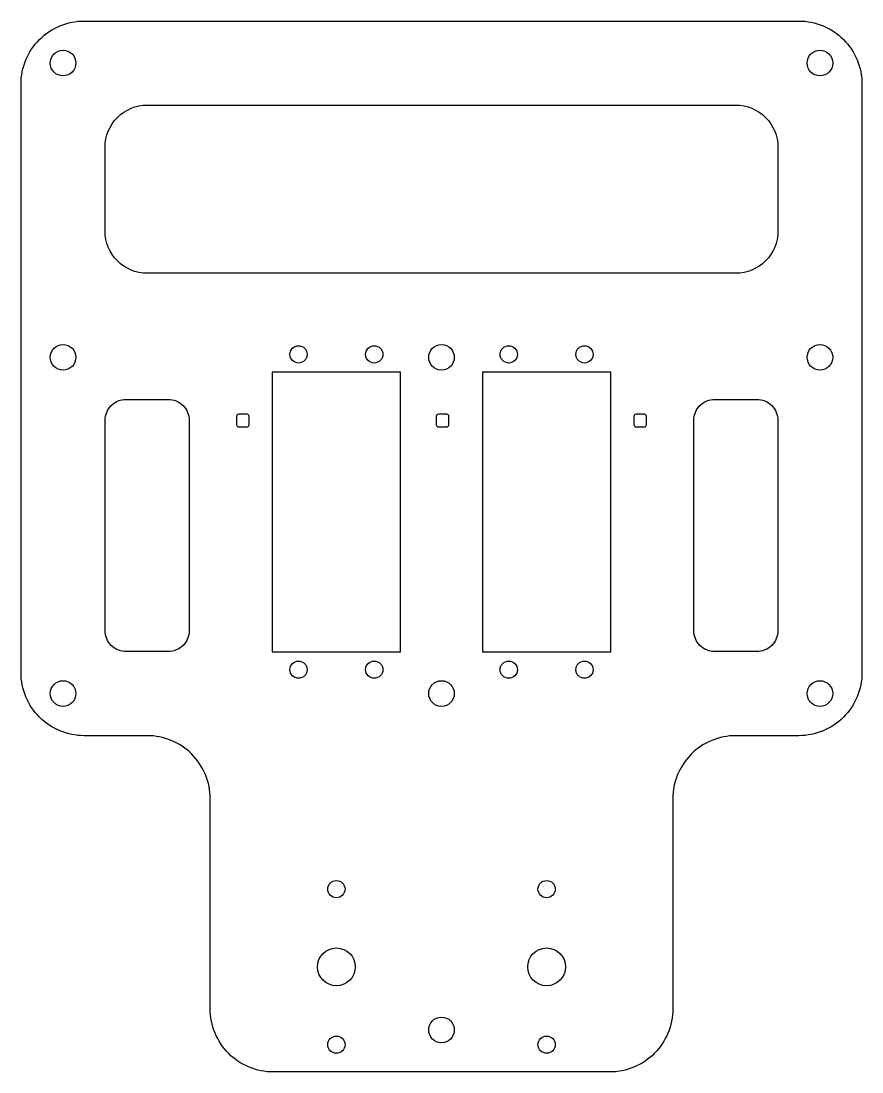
# Model space of a CAD drawing. Header units: millimetres. Extents: x -100 to 100, y -100 to 150.
import ezdxf

# ---------------------------------------------------------------- set-up
doc = ezdxf.new("R2010")
doc.units = ezdxf.units.MM
doc.layers.get('0').update_dxf_attribs({"linetype": 'CONTINUOUS'})

msp = doc.modelspace()

# ---------------------------------------------------------------- linework, layer by layer
for points in [[(100, -5.02, -0.414214), (85, -20.02), (70, -20.02, 0.414214), (55, -35.02), (55, -85.02, -0.414214), (40, -100.02), (-40, -100.02, -0.414214), (-55, -85.02), (-55, -35.02, 0.414214), (-70, -20.02), (-85, -20.02, -0.414214), (-100, -5.02), (-100, 134.98, -0.414214), (-85, 149.98), (85, 149.98, -0.414214), (100, 134.98)], [(70, 129.98, -0.414214), (80, 119.98), (80, 99.98, -0.414214), (70, 89.98), (-70, 89.98, -0.414214), (-80, 99.98), (-80, 119.98, -0.414214), (-70, 129.98)], [(-75, -0.02, -0.414214), (-80, 4.98), (-80, 54.98, -0.414214), (-75, 59.98), (-65, 59.98, -0.414214), (-60, 54.98), (-60, 4.98, -0.414214), (-65, -0.02)], [(80, 4.98, -0.414214), (75, -0.02), (65, -0.02, -0.414214), (60, 4.98), (60, 54.98, -0.414214), (65, 59.98), (75, 59.98, -0.414214), (80, 54.98)], [(-48.75, 55.93), (-48.75, 53.93, 0.414214), (-48.25, 53.43), (-46.25, 53.43, 0.414214), (-45.75, 53.93), (-45.75, 55.93, 0.414214), (-46.25, 56.43), (-48.25, 56.43, 0.414214)], [(1.75, 53.93), (1.75, 55.93, 0.414214), (1.25, 56.43), (-0.75, 56.43, 0.414214), (-1.25, 55.93), (-1.25, 53.93, 0.414214), (-0.75, 53.43), (1.25, 53.43, 0.414214)], [(48.75, 53.93), (48.75, 55.93, 0.414214), (48.25, 56.43), (46.25, 56.43, 0.414214), (45.75, 55.93), (45.75, 53.93, 0.414214), (46.25, 53.43), (48.25, 53.43, 0.414214)]]:
    msp.add_lwpolyline(points, format="xyb", close=True)
for points in [[(-40.25, 66.43), (-40.25, -0.07), (-9.75, -0.07), (-9.75, 66.43)], [(9.75, 66.43), (9.75, -0.07), (40.25, -0.07), (40.25, 66.43)]]:
    msp.add_lwpolyline(points, close=True)
for centre, radius in [((-90, 139.98), 3.05), ((90, 139.98), 3.05), ((-90, 69.98), 3.05), ((-34, 70.68), 2.05), ((-16, 70.68), 2.05), ((0, 69.98), 3.05), ((16, 70.68), 2.05), ((34, 70.68), 2.05), ((90, 69.98), 3.05), ((-34, -4.32), 2.05), ((-16, -4.32), 2.05), ((16, -4.32), 2.05), ((34, -4.32), 2.05), ((-90, -10), 3.05), ((0, -10), 3.05), ((90, -10), 3.05), ((-25, -56.52), 2.05), ((25, -56.52), 2.05), ((-25, -75.02), 4.5), ((25, -75.02), 4.5), ((0, -90.02), 3.05), ((-25, -93.52), 2.05), ((25, -93.52), 2.05)]:
    msp.add_circle(centre, radius)

doc.saveas('drawing.dxf')
